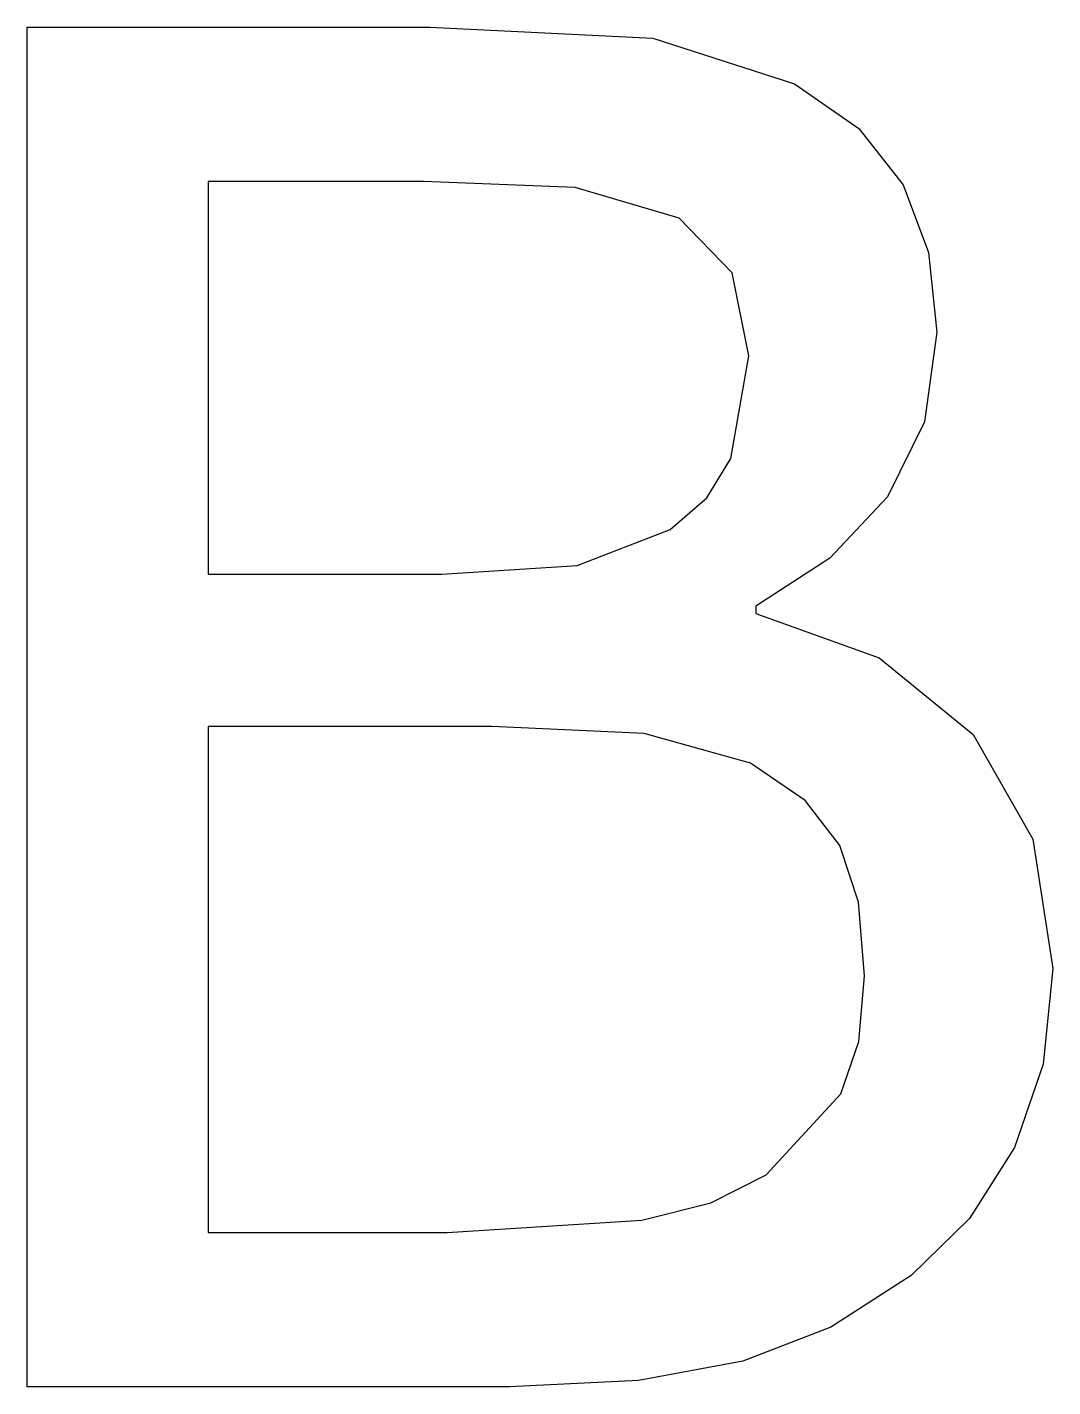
# Model space of a CAD drawing. Header units: metres. Extents: x -69 to 69, y 0 to 184.
import ezdxf

# ---------------------------------------------------------------- set-up
doc = ezdxf.new("R2010")
doc.units = ezdxf.units.M

msp = doc.modelspace()

# ---------------------------------------------------------------- linework, layer by layer
at = {"layer": 'COMPONENT0'}
for p, q in [((-69.27, 0, -6.91), (-69.27, 183.68, -6.91)), ((-69.27, 183.68, -6.91), (-14.86, 183.68, -6.91)), ((-14.86, 183.68, -6.91), (15.24, 182.2, -6.91)), ((15.24, 182.2, -6.91), (34.36, 176.04, -6.91)), ((34.36, 176.04, -6.91), (43.08, 169.98, -6.91)), ((43.08, 169.98, -6.91), (49.04, 162.4, -6.91)), ((-15.73, 162.84, -6.91), (-44.84, 162.84, -6.91)), ((-44.84, 162.84, -6.91), (-44.84, 109.79, -6.91)), ((4.75, 162.03, -6.91), (-15.73, 162.84, -6.91)), ((18.81, 157.9, -6.91), (4.75, 162.03, -6.91)), ((49.04, 162.4, -6.91), (52.46, 153.26, -6.91)), ((25.97, 150.5, -6.91), (18.81, 157.9, -6.91)), ((52.46, 153.26, -6.91), (53.6, 142.48, -6.91)), ((28.19, 139.27, -6.91), (25.97, 150.5, -6.91)), ((53.6, 142.48, -6.91), (51.93, 130.38, -6.91)), ((25.78, 125.4, -6.91), (28.19, 139.27, -6.91)), ((51.93, 130.38, -6.91), (46.94, 120.22, -6.91)), ((22.53, 120.08, -6.91), (25.78, 125.4, -6.91)), ((17.58, 115.84, -6.91), (22.53, 120.08, -6.91)), ((46.94, 120.22, -6.91), (39.17, 111.93, -6.91)), ((5, 110.96, -6.91), (17.58, 115.84, -6.91)), ((-13.26, 109.79, -6.91), (5, 110.96, -6.91)), ((39.17, 111.93, -6.91), (29.17, 105.47, -6.91)), ((-44.84, 109.79, -6.91), (-13.26, 109.79, -6.91)), ((29.17, 105.47, -6.91), (29.17, 104.49, -6.91)), ((29.17, 104.49, -6.91), (45.83, 98.49, -6.91)), ((45.83, 98.49, -6.91), (58.53, 88.14, -6.91)), ((-6.48, 89.19, -6.91), (-44.84, 89.19, -6.91)), ((-44.84, 89.19, -6.91), (-44.84, 20.85, -6.91)), ((14.06, 88.26, -6.91), (-6.48, 89.19, -6.91)), ((28.43, 84.26, -6.91), (14.06, 88.26, -6.91)), ((58.53, 88.14, -6.91), (66.58, 73.97, -6.91)), ((35.84, 79.2, -6.91), (28.43, 84.26, -6.91)), ((40.52, 73.15, -6.91), (35.84, 79.2, -6.91)), ((66.58, 73.97, -6.91), (69.27, 56.5, -6.91)), ((43.02, 65.47, -6.91), (40.52, 73.15, -6.91)), ((43.85, 55.51, -6.91), (43.02, 65.47, -6.91)), ((43.05, 46.66, -6.91), (43.85, 55.51, -6.91)), ((69.27, 56.5, -6.91), (67.97, 43.61, -6.91)), ((40.65, 39.6, -6.91), (43.05, 46.66, -6.91)), ((67.97, 43.61, -6.91), (64.09, 32.32, -6.91)), ((30.53, 28.62, -6.91), (40.65, 39.6, -6.91)), ((64.09, 32.32, -6.91), (58.01, 22.76, -6.91)), ((23.07, 24.87, -6.91), (30.53, 28.62, -6.91)), ((13.75, 22.51, -6.91), (23.07, 24.87, -6.91)), ((-12.52, 20.85, -6.91), (13.75, 22.51, -6.91)), ((58.01, 22.76, -6.91), (50.15, 15.05, -6.91)), ((-44.84, 20.85, -6.91), (-12.52, 20.85, -6.91)), ((50.15, 15.05, -6.91), (39.28, 8.08, -6.91)), ((39.28, 8.08, -6.91), (27.39, 3.45, -6.91)), ((27.39, 3.45, -6.91), (13.31, 0.86, -6.91)), ((-4.13, 0, -6.91), (-69.27, 0, -6.91)), ((13.31, 0.86, -6.91), (-4.13, 0, -6.91))]:
    msp.add_line(p, q, dxfattribs=at)

doc.saveas('drawing.dxf')
